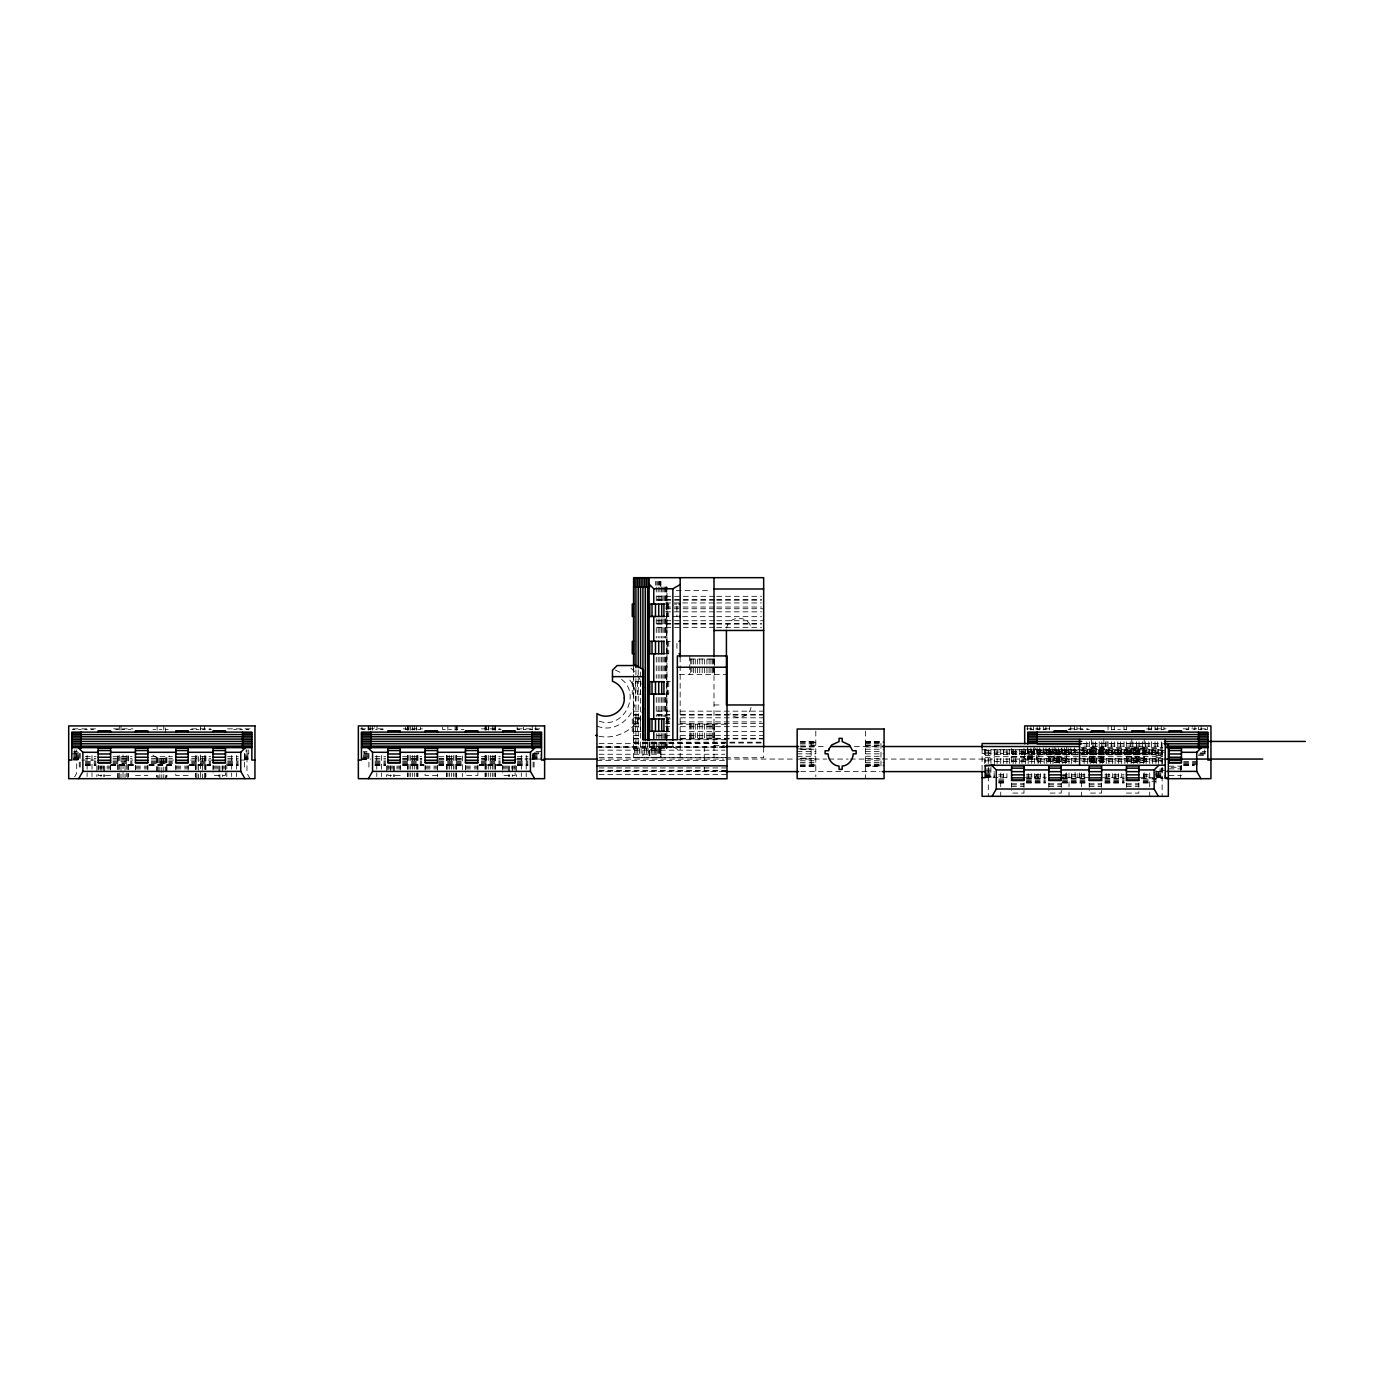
<?xml version="1.0" encoding="UTF-8"?>
<svg xmlns="http://www.w3.org/2000/svg" width="1374" height="1374" viewBox="0 0 1374 1374"><rect width="100%" height="100%" fill="white"/><g stroke="black" fill="none" stroke-linecap="round" stroke-linejoin="round"><path stroke-width="0.75" stroke-dasharray="5 3.75" d="M726.657 628.038C728.546 615.071 749.105 615.071 751.011 628.038M751.011 707.387C749.517 716.799 736.516 720.749 730.041 713.741M74.608 776.894L76.686 773.304L76.686 749.792M1034.656 778.68L1037.817 773.218M640.267 716.833C632.504 731.294 615.071 739.487 598.995 736.258M649.112 751.303L653.766 746.649L672.865 746.649L680.164 750.857M152.875 755.047C157.289 759.187 164.691 760.028 169.414 755.958M676.248 590.648L710.358 590.648M657.047 596.316L714.617 596.316M716.747 596.316L761.522 596.316M657.047 599.579L714.617 599.579M716.747 599.579L761.522 599.579M657.047 600.215L714.617 600.215M716.747 600.215L761.522 600.215M665.583 602.946L680.508 602.946M682.638 602.946L714.617 602.946M716.747 602.946L761.522 602.946M663.934 604.079L671.199 604.079M674.308 604.079L676.918 604.079M665.583 607.016L714.617 607.016M716.747 607.016L761.522 607.016M665.583 608.734L714.617 608.734M716.747 608.734L763.669 608.734M665.583 611.842L714.617 611.842M716.747 611.842L761.522 611.842M663.934 616.497L680.508 616.651M682.638 616.651L714.617 616.651M716.747 616.651L761.522 616.651M657.047 620.722L714.617 620.722M716.747 620.722L763.669 620.722M657.047 623.452L714.617 623.452M716.747 623.452L761.522 623.452M657.047 624.105L714.617 624.105M716.747 624.105L761.522 624.105M657.047 627.351L714.617 627.351M716.747 627.351L761.522 627.351M666.768 641.332L670.323 641.332M663.694 653.732L670.323 653.732M689.765 659.039L714.6 659.039L714.6 674.548M679.426 674.548L727.018 674.548M641.057 681.676L632.263 681.676L632.263 694.093L641.057 694.093M666.768 681.676L670.323 681.676M663.694 694.093L670.323 694.093M713.999 704.965L722.277 704.965M633.603 711.165L639.992 711.165M657.047 711.165L669.842 711.165M680.508 711.165L763.669 711.165M633.603 714.428L639.992 714.428M657.047 714.428L669.842 714.428M680.508 714.428L763.669 714.428M633.603 715.081L639.992 715.081M657.047 715.081L669.842 715.081M680.508 715.081L763.669 715.081M633.603 717.795L639.992 717.795M665.583 717.795L669.842 717.795M680.508 717.795L763.669 717.795M641.057 718.928L632.263 718.928L632.263 731.346L641.057 731.346M666.768 718.928L670.323 718.928M633.603 721.882L639.992 721.882M665.583 721.882L669.842 721.882M680.508 721.882L761.522 721.882M633.603 723.583L639.992 723.583M665.583 723.583L669.842 723.583M680.508 723.583L763.669 723.583M677.348 724.218L727.018 724.218M633.603 726.691L639.992 726.691M665.583 726.691L669.842 726.691M680.508 726.691L763.669 726.691M72.977 728.855L96.506 728.855M113.63 728.855L132.883 728.855M191.673 728.855L210.651 728.855M227.534 728.855L252.833 728.855M360.503 728.855L384.033 728.855M403.286 728.855L422.539 728.855M481.347 728.855L500.325 728.855M517.191 728.855L542.507 728.855M1026.79 728.855L1052.106 728.855M1068.972 728.855L1087.968 728.855M1146.758 728.855L1166.011 728.855M1183.117 728.855L1208.794 728.855M72.272 729.628L74.9 729.628M78.473 729.628L81.118 729.628M84.69 729.628L87.318 729.628M90.89 729.628L93.535 729.628M115.725 729.628L118.37 729.628M121.942 729.628L124.57 729.628M128.143 729.628L130.788 729.628M152.978 729.628L155.623 729.628M159.195 729.628L161.823 729.628M165.395 729.628L168.04 729.628M190.23 729.628L192.875 729.628M196.43 729.628L199.075 729.628M202.648 729.628L205.276 729.628M208.848 729.628L211.493 729.628M233.683 729.628L236.328 729.628M239.9 729.628L242.528 729.628M246.101 729.628L248.746 729.628M364.574 729.628L361.929 729.628L361.929 725.919M368.146 729.628L370.774 729.628M380.564 729.628L383.191 729.628M408.026 729.628L405.399 729.628L405.399 725.919M411.599 729.628L414.244 729.628M417.816 729.628L420.444 729.628L420.444 725.919M445.279 729.628L442.651 729.628L442.651 725.919M448.851 729.628L451.496 729.628M455.052 729.628L457.697 729.628M461.269 729.628L463.914 729.628M486.104 729.628L488.749 729.628M492.304 729.628L494.949 729.628M498.522 729.628L501.149 729.628M519.784 729.628L517.139 729.628L517.139 725.919M525.984 729.628L523.357 729.628L523.357 725.919M529.557 729.628L532.202 729.628M535.774 729.628L538.402 729.628M1030.895 729.628L1033.523 729.628M1037.095 729.628L1039.74 729.628M1043.313 729.628L1045.94 729.628M1068.148 729.628L1070.775 729.628M1074.348 729.628L1076.993 729.628L1076.993 725.919M1080.565 729.628L1083.193 729.628M1086.765 729.628L1089.41 729.628M1111.6 729.628L1114.245 729.628M1117.801 729.628L1120.445 729.628M1124.018 729.628L1126.663 729.628M1148.853 729.628L1151.481 729.628M1155.053 729.628L1157.698 729.628M1161.27 729.628L1163.898 729.628L1163.898 725.919M1186.106 729.628L1188.733 729.628L1188.733 725.919M1201.151 729.628L1198.523 729.628L1198.523 725.919M1204.723 729.628L1207.368 729.628L1207.368 725.919M663.934 731.346L670.323 731.346M633.603 731.5L639.992 731.5M665.583 731.5L669.842 731.5M680.508 731.5L763.669 731.5M633.603 735.571L639.992 735.571M657.047 735.571L669.842 735.571M680.508 735.571L763.669 735.571M633.603 738.302L639.992 738.302M680.508 738.302L763.669 738.302M633.603 738.954L639.992 738.954M680.508 738.954L763.669 738.954M677.348 739.744L727.018 739.744M800.269 741.428L815.795 741.428M865.465 741.428L880.974 741.428L880.974 766.263L865.465 766.263M800.269 741.668L815.795 741.737M865.465 741.737L884.083 741.737M633.603 742.218L763.669 742.218M800.269 742.372L815.795 742.372M865.465 742.372L880.974 742.372M811.141 742.664L815.795 742.664M865.465 742.664L884.083 742.664M633.603 743.008L761.522 743.008M1091.42 743.282L1103.837 743.282M1131.781 743.282L1144.199 743.282M599.081 743.54L724.888 743.54M800.269 743.523L815.795 743.523M865.465 743.523L880.974 743.523M1082.712 743.54L1161.923 743.54M1083.828 743.798L1162.404 743.798M800.269 745.069L815.795 745.069M865.465 745.069L880.974 745.069M811.141 745.292L815.795 745.292M865.465 745.292L884.083 745.292M713.999 745.498L724.338 745.498M1083.828 746.134L1162.404 746.134M596.951 746.494L725.712 746.529M800.767 746.529L826.513 746.529M854.388 746.529L880.116 746.529M599.081 747.113L727.018 747.113M800.269 746.958L815.795 746.958M865.465 746.958L880.974 746.958M1091.42 746.958L1103.837 746.958M1131.781 746.958L1144.199 746.958M596.951 747.439L727.018 747.439M1081.372 747.645L1162.816 747.645M1091.42 748.315L1103.837 748.315M1131.781 748.315L1144.199 748.315M633.603 748.418L666.974 748.418L666.974 587.007M1081.699 748.418L1162.404 748.418M797.16 748.882L811.141 748.882M1091.42 748.71L1103.837 748.71M1131.781 748.71L1144.199 748.71M800.269 749.105L815.795 749.208M865.465 749.208L884.083 749.208M801.162 749.551L811.141 749.551M982.084 749.757L1165.238 749.757M994.501 749.861L1155.929 749.861M599.081 750.17L724.888 750.17M985.192 750.582L994.501 750.582M1037.095 750.633L1165.238 750.582M73.664 751.441L77.391 751.441M363.337 751.441L367.064 751.441M535.929 751.441L541.511 751.441M797.16 751.372L815.795 751.423M865.465 751.423L880.974 751.423M1027.786 751.441L1037.095 751.441M1202.233 751.441L1205.96 751.441M1011.573 751.784L1023.991 751.784M1048.826 751.784L1061.243 751.784M1089.187 751.784L1101.604 751.784M1126.44 751.784L1138.857 751.784M994.501 752.076L1155.929 752.076M985.192 752.179L994.501 752.179M1034.21 747.645L1038.864 752.299L1054.167 752.299M1066.585 752.299L1091.42 752.299M1103.837 752.299L1131.781 752.299M1144.199 752.299L1165.238 752.179M73.664 752.849L81.118 752.849M363.337 752.849L367.064 752.849M534.057 752.849L541.511 752.849M1027.786 752.849L1162.404 752.78M1200.378 752.849L1205.96 752.849M982.084 753.467L984.729 753.467M988.301 753.467L990.929 753.467M994.501 753.467L997.146 753.467M1000.719 753.467L1003.346 753.467M1006.919 753.467L1009.564 753.467M1013.136 753.467L1015.764 753.467M1019.336 753.467L1021.981 753.467M1025.554 753.467L1028.181 753.467M1031.754 753.467L1034.399 753.467M1037.971 753.467L1040.599 753.467M1044.171 753.467L1046.816 753.467M1050.389 753.467L1053.016 753.467M1054.167 753.416L1066.585 753.416M1069.006 753.467L1071.651 753.467M1081.424 753.467L1084.069 753.467M1087.624 753.467L1090.269 753.467M1091.42 753.416L1103.837 753.416M1106.259 753.467L1108.904 753.467M1112.459 753.467L1115.104 753.467M1118.676 753.467L1121.304 753.467M1124.877 753.467L1127.522 753.467M1131.094 753.467L1146.139 753.467M1149.712 753.467L1152.357 753.467M1155.929 753.467L1158.557 753.467M1011.573 753.536L1023.991 753.536M1048.826 753.536L1061.243 753.536M1089.187 753.536L1101.604 753.536M1126.44 753.536L1138.857 753.536M72.272 753.845L79.4 753.845M368.146 753.845L364.574 753.845L364.574 749.809M534.074 753.845L538.402 753.845L538.402 749.809M797.16 753.845L815.795 753.845M865.465 753.845L884.083 753.845M985.192 753.828L994.501 753.828M1024.678 753.845L1165.238 753.828M1200.241 753.845L1207.368 753.845M73.664 754.154L81.118 754.154M244.4 754.154L248.127 754.154M363.337 754.154L368.919 754.154M532.202 754.154L541.511 754.154M599.081 754.257L724.888 754.257M994.501 754.36L1155.929 754.36M1198.523 754.154L1205.96 754.154M1037.095 754.79L1162.404 754.79M73.664 755.356L81.118 755.356M244.4 755.356L248.127 755.356M363.337 755.356L370.774 755.356M532.202 755.356L541.511 755.356M1027.786 755.356L1037.095 755.356M1198.523 755.356L1207.832 755.356M985.192 755.545L994.501 755.545M1155.929 755.545L1165.238 755.545M797.16 756.335L815.795 756.267M865.465 756.267L880.974 756.267M73.664 756.404L81.118 756.404M244.4 756.404L248.127 756.404M363.337 756.404L368.919 756.404M532.202 756.404L541.511 756.404M1011.573 756.627L1023.991 756.627M1027.786 756.404L1037.095 756.404M1048.826 756.627L1061.243 756.627M1089.187 756.627L1101.604 756.627M1126.44 756.627L1138.857 756.627M85.36 756.696L95.991 756.696M112.977 756.696L132.093 756.696M151.209 756.696L172.437 756.696M191.553 756.696L210.669 756.696M227.672 756.696L238.286 756.696M375.033 756.696L385.647 756.696M402.634 756.696L421.749 756.696M438.753 756.696L464.24 756.696M481.226 756.696L500.342 756.696M517.328 756.696L527.959 756.696M994.501 756.696L1162.404 756.696M1011.573 757.211L1023.991 757.211M1048.826 757.211L1066.585 757.229M1089.187 757.211L1103.837 757.229M1126.44 757.211L1144.199 757.229M73.664 757.314L81.118 757.314M244.4 757.314L248.127 757.314M363.337 757.314L368.919 757.314M532.202 757.314L541.511 757.314M599.081 757.503L727.018 757.503M985.192 757.297L994.501 757.297M1027.786 757.314L1037.095 757.314M1155.929 757.297L1165.238 757.297M73.664 758.07L81.118 758.07M244.4 758.07L248.127 758.07M361.465 758.07L368.919 758.07M532.202 758.07L541.511 758.07M1027.786 758.07L1037.095 758.07M1054.167 757.95L1066.585 757.95M1091.42 757.95L1103.837 757.95M1131.781 757.95L1144.199 757.95M801.162 758.156L811.141 758.156M73.664 758.654L81.118 758.654M85.36 758.448L95.991 758.448M112.977 758.448L132.093 758.448M151.209 758.448L172.437 758.448M191.553 758.448L210.669 758.448M227.672 758.448L238.286 758.448M244.4 758.654L248.127 758.654M363.337 758.654L368.919 758.654M375.033 758.448L385.647 758.448M402.634 758.448L421.749 758.448M438.753 758.448L464.24 758.448M481.226 758.448L500.342 758.448M517.328 758.448L527.959 758.448M532.202 758.654L541.511 758.654M800.269 758.603L815.795 758.482M865.465 758.482L884.083 758.482M1027.786 758.654L1162.404 758.448M801.162 758.809L811.141 758.809M73.664 759.083L81.118 759.083M244.4 759.083L248.127 759.083M361.465 759.083L370.774 759.083M402.565 759.066L421.852 759.066M438.993 759.066L464.704 759.066M481.827 759.066L498.968 759.066M516.109 759.066L526.826 759.066M528.973 759.066L541.511 759.083M599.665 759.066L723.909 759.066M726.056 759.066L794.619 759.066M796.748 759.066L826.753 759.066M828.9 759.066L848.17 759.066M850.317 759.066L880.305 759.066M882.451 759.066L1165.238 759.066M73.664 759.341L81.118 759.341M244.4 759.341L248.127 759.341M361.465 759.444L368.919 759.341M532.202 759.341L541.511 759.341M1027.786 759.444L1037.095 759.341M72.977 760.062L96.524 760.062M112.977 760.028L132.917 760.062M151.209 760.028L173.605 760.062M190.728 760.062L212.128 760.062M227.672 760.028L238.286 760.028M239.969 760.062L248.522 760.062M375.033 760.028L385.647 760.028M402.634 760.028L421.749 760.028M438.753 760.028L464.24 760.028M481.226 760.028L500.342 760.028M517.328 760.028L527.959 760.028M1037.095 760.028L1162.404 760.028M1054.167 760.234L1066.585 760.234M1091.42 760.234L1103.837 760.234M1131.781 760.234L1144.199 760.234M596.951 760.612L727.018 760.612M800.269 760.749L815.795 760.749M865.465 760.749L880.974 760.749M985.192 760.818L994.501 760.818M1011.573 760.921L1023.991 760.921M1048.826 760.921L1061.243 760.921M1089.187 760.921L1101.604 760.921M1126.44 760.921L1138.857 760.921M1155.929 760.818L1165.238 760.818M85.36 761.436L95.991 761.436M112.977 761.436L132.093 761.436M151.209 761.436L172.437 761.436M191.553 761.436L210.669 761.436M227.672 761.436L238.286 761.436M375.033 761.436L385.647 761.436M402.634 761.436L421.749 761.436M438.753 761.436L464.24 761.436M481.226 761.436L500.342 761.436M517.328 761.436L527.959 761.436M994.501 761.419L1162.404 761.436M1183.649 761.436L1198.523 761.436M1054.167 762.226L1066.585 762.226M1091.42 762.226L1103.837 762.226M1131.781 762.226L1144.199 762.226M85.36 762.656L95.991 762.656M112.977 762.656L132.093 762.656M151.209 762.656L172.437 762.656M191.553 762.656L210.669 762.656M227.672 762.656L238.286 762.656M375.033 762.656L385.647 762.656M402.634 762.656L421.749 762.656M438.753 762.656L464.24 762.656M481.226 762.656L500.342 762.656M517.328 762.656L527.959 762.656M800.269 762.622L815.795 762.415M865.465 762.622L884.083 762.415M1054.167 762.45L1066.585 762.45M1091.42 762.45L1103.837 762.45M1131.781 762.45L1144.199 762.45M1183.649 762.656L1198.523 762.656M85.36 763.652L95.991 763.652M112.977 763.652L132.093 763.652M151.209 763.652L172.437 763.652M191.553 763.652L210.669 763.652M227.672 763.652L238.286 763.652M375.033 763.652L385.647 763.652M402.634 763.652L421.749 763.652M438.753 763.652L464.24 763.652M481.226 763.652L500.342 763.652M517.328 763.652L527.959 763.652M1183.649 763.652L1198.523 763.652M800.269 764.167L815.795 764.167M865.465 764.167L880.974 764.167M85.36 764.459L95.991 764.459M110.847 764.459L134.223 764.459M149.079 764.459L172.437 764.459M189.44 764.459L210.669 764.459M227.672 764.459L238.286 764.459M375.033 764.459L385.647 764.459M402.634 764.459L423.879 764.459M438.753 764.459L464.24 764.459M479.097 764.459L502.472 764.459M517.328 764.459L527.959 764.459M1183.649 764.459L1198.523 764.459M85.36 765.026L95.991 765.026M110.847 765.026L134.223 765.026M149.079 765.026L172.437 765.026M189.44 765.026L210.669 765.026M227.672 765.026L238.286 765.026M375.033 765.026L385.647 765.026M402.634 765.026L423.879 765.026M438.753 765.026L464.24 765.026M479.097 765.026L502.472 765.026M517.328 765.026L527.959 765.026M811.141 765.026L815.795 765.026M865.465 765.026L884.083 765.026M1183.649 765.026L1194.264 765.026M85.36 765.37L95.991 765.37M110.847 765.37L134.223 765.37M149.079 765.37L172.437 765.49M189.44 765.49L210.669 765.37M227.672 765.49L238.286 765.37M375.033 765.37L385.647 765.37M402.634 765.37L423.879 765.37M438.753 765.37L464.24 765.49M479.097 765.37L502.472 765.37M517.328 765.37L527.959 765.49M800.269 765.318L815.795 765.318M865.465 765.318L880.974 765.318M1183.649 765.37L1194.264 765.37M800.269 766.022L815.795 765.953M865.465 766.022L884.083 765.953M98.189 766.16L110.607 766.16M135.442 766.16L147.86 766.16M175.786 766.16L188.204 766.16M213.039 766.16L225.456 766.16M387.863 766.16L400.263 766.16M425.098 766.16L437.516 766.16M465.46 766.16L477.877 766.16M502.712 766.16L515.13 766.16M800.269 766.263L815.795 766.263M1169.034 766.16L1181.451 766.16M98.189 767.276L110.607 767.276M135.442 767.276L147.86 767.276M175.786 767.276L188.204 767.276M213.039 767.276L225.456 767.276M387.863 767.276L400.263 767.276M425.098 767.276L437.516 767.276M465.46 767.276L477.877 767.276M502.712 767.276L515.13 767.276M1171.095 767.276L1181.451 767.276M599.081 767.946L727.018 767.946M98.189 768.856L110.607 768.856M135.442 768.856L147.86 768.856M175.786 768.856L188.204 768.856M213.039 768.856L225.456 768.856M387.863 768.856L400.263 768.856M425.098 768.856L437.516 768.856M465.46 768.856L477.877 768.856M502.712 768.856L515.13 768.856M1169.034 768.856L1181.451 768.856M985.192 769.062L990.774 769.062M1159.656 769.062L1163.366 769.062M599.081 770.677L727.018 770.677M985.192 770.488L992.646 770.488M1159.656 770.488L1165.238 770.488M599.081 771.02L727.018 771.02M1156.204 771.381L1162.61 771.381M596.951 771.638L725.712 771.604M800.767 771.604L880.116 771.604M985.192 771.793L994.501 771.793M1155.929 771.793L1163.366 771.793M985.192 772.978L994.501 772.978M1155.929 772.978L1165.238 772.978M985.192 774.026L994.501 774.026M1155.929 774.026L1163.366 774.026M998.761 774.318L1007.245 774.318M1026.361 774.318L1045.477 774.318M1062.48 774.318L1087.95 774.318M1104.954 774.318L1124.069 774.318M1143.185 774.318L1151.67 774.318M599.081 774.575L727.018 774.575M985.192 774.936L994.501 774.936M1155.929 774.936L1165.238 774.936M110.607 775.434L98.189 775.434L98.189 772.823M135.442 775.434L147.86 775.434M188.204 775.434L175.786 775.434L175.786 772.823M400.263 775.434L387.863 775.434L387.863 772.823M437.516 775.434L425.098 775.434L425.098 772.823M1062.446 775.434L1066.585 775.434M1169.034 775.434L1181.451 775.434M985.192 775.692L994.501 775.692M1155.929 775.692L1165.238 775.692M998.761 776.07L1007.245 776.07M1026.361 776.07L1045.477 776.07M1062.48 776.07L1087.95 776.07M1104.954 776.07L1124.069 776.07M1143.185 776.07L1151.67 776.07M985.192 776.293L994.501 776.293M1155.929 776.293L1163.366 776.293M985.192 776.722L994.501 776.722M1155.929 776.98L1165.238 776.722M985.192 777.066L994.501 777.066M1155.929 777.066L1165.238 777.066M1066.585 777.512L1062.446 777.512L1087.95 777.667M984.231 777.684L1009.564 777.684M1025.554 777.684L1046.318 777.684M1102.687 777.684L1124.069 777.667M1139.939 777.684L1162.129 777.684M1026.67 778.68L1045.322 778.68M1062.377 778.68L1088.122 778.611M1105.022 778.68L1124.207 778.68M1141.262 778.68L1150.244 778.611M1151.927 778.68L1163.091 778.611M998.761 779.058L1007.245 779.058M1026.361 779.058L1045.477 779.058M1062.48 779.058L1087.95 779.058M1104.954 779.058L1124.069 779.058M1143.185 779.058L1155.929 779.058M998.761 780.277L1007.245 780.277M1026.361 780.277L1045.477 780.277M1062.48 780.277L1087.95 780.277M1104.954 780.277L1124.069 780.277M1143.185 780.277L1151.67 780.277M998.761 781.291L1007.245 781.291M1026.361 781.291L1045.477 781.291M1062.48 781.291L1087.95 781.291M1104.954 781.291L1124.069 781.291M1143.185 781.291L1155.929 781.291M998.761 782.081L1007.245 782.081M1026.361 782.081L1045.477 782.081M1062.48 782.081L1087.95 782.081M1104.954 782.081L1124.069 782.081M1143.185 782.081L1151.67 782.081M998.761 782.665L1007.245 782.665M1026.361 782.665L1045.477 782.665M1062.48 782.665L1087.95 782.665M1104.954 782.665L1124.069 782.665M1143.185 782.665L1151.67 782.665M998.761 783.008L1007.245 783.008M1026.361 783.008L1045.477 783.008M1062.48 783.008L1087.95 783.111M1104.954 783.111L1124.069 783.008M1143.185 783.008L1151.67 783.008M1011.573 783.798L1023.991 783.798M1048.826 783.798L1061.243 783.798M1089.187 783.798L1101.604 783.798M1126.44 783.798L1138.857 783.798M1011.573 784.898L1023.991 784.898M1048.826 784.898L1061.243 784.898M1089.187 784.898L1101.604 784.898M1126.44 784.898L1138.857 784.898M1011.573 786.478L1023.991 786.478M1048.826 786.478L1061.243 786.478M1089.187 786.478L1101.604 786.478M1126.44 786.478L1138.857 786.478M1126.44 793.073L1138.857 793.073L1138.857 790.445M599.287 721.161C624.414 730.333 642.654 691.757 619.622 678.138M597.158 726.193C624.586 736.808 649.043 698.25 627.763 677.966M615.38 670.1L622.061 673.243M156.98 757.795L156.705 776.568M630.992 668.245L634.548 671.577M637.656 675.338L642.345 683.857M250.068 778.68L246.977 773.304L246.977 749.792M1204.723 749.809L1204.723 753.845M1201.151 725.919L1201.151 729.903M1194.951 725.919L1194.951 729.628L1192.306 729.628L1192.306 725.919M1181.451 765.284L1181.451 769.99M1180.661 766.022L1180.661 778.68M1162.129 749.757L1162.129 796.319M1162.043 742.802L1162.043 766.022M1162.043 768.135L1162.043 778.68M1161.27 725.919L1161.27 729.903M1161.27 741.737L1161.27 753.845M1158.557 749.757L1158.557 763.566M1158.557 771.638L1158.557 777.684M1157.698 725.919L1157.698 729.903M1157.698 741.737L1157.698 753.845M1155.929 749.757L1155.929 764.116M1155.929 770.402L1155.929 783.111M1155.053 725.919L1155.053 729.903M1155.053 741.737L1155.053 753.845M1152.357 749.757L1152.357 763.566M1151.481 725.919L1151.481 729.903M1151.481 741.737L1151.481 753.845M1149.712 749.757L1149.712 763.566M1149.712 773.03L1149.712 789.964M1149.712 792.077L1149.712 796.319M1148.853 725.919L1148.853 729.903M1148.853 741.737L1148.853 753.845M1146.139 749.757L1146.139 763.566M1146.139 773.648L1146.139 777.684M1145.281 741.737L1145.281 753.845M1144.199 738.989L1144.199 762.931M1144.199 772.823L1144.199 778.68M1143.511 749.757L1143.511 763.566M1143.511 773.648L1143.511 777.684M1142.636 741.737L1142.636 753.845M1139.939 749.757L1139.939 763.566M1139.063 741.737L1139.063 753.845M1138.857 748.418L1138.857 766.331M1138.857 782.922L1138.857 787.354M1137.294 749.757L1137.294 763.566M1136.435 741.737L1136.435 753.845M1133.722 749.757L1133.722 763.566M1132.863 741.737L1132.863 753.845M1131.781 738.989L1131.781 762.931M1131.094 749.757L1131.094 763.566M1130.218 741.737L1130.218 753.845M1127.522 749.757L1127.522 763.566M1126.663 725.919L1126.663 729.903M1126.663 741.737L1126.663 753.845M1126.44 748.418L1126.44 766.331M1126.44 782.922L1126.44 787.354M1124.877 749.757L1124.877 763.566M1124.018 725.919L1124.018 729.903M1124.018 741.737L1124.018 753.845M1121.304 749.757L1121.304 763.566M1121.304 773.648L1121.304 777.684M1120.445 741.737L1120.445 753.845M1118.676 749.757L1118.676 763.566M1118.676 773.648L1118.676 777.684M1117.801 741.737L1117.801 753.845M1115.104 749.757L1115.104 763.566M1115.104 773.648L1115.104 777.684M1114.245 725.919L1114.245 729.903M1114.245 741.737L1114.245 753.845M1112.459 749.757L1112.459 763.566M1112.459 773.648L1112.459 777.684M1111.6 725.919L1111.6 729.903M1111.6 741.737L1111.6 753.845M1108.904 749.757L1108.904 763.566M1108.904 773.648L1108.904 777.684M1108.028 725.919L1108.028 729.903M1108.028 741.737L1108.028 753.845M1106.946 741.359L1106.946 753.845M1106.259 749.757L1106.259 763.566M1106.259 773.648L1106.259 777.684M1105.383 741.737L1105.383 753.845M1103.837 738.989L1103.837 762.931M1102.687 749.757L1102.687 763.566M1101.828 741.737L1101.828 753.845M1101.604 748.418L1101.604 766.331M1101.604 782.922L1101.604 787.354M1101.604 790.445L1101.604 793.073L1089.187 793.073L1089.187 790.445M1100.042 749.757L1100.042 763.566M1099.183 741.737L1099.183 753.845M1096.486 749.757L1096.486 763.566M1095.61 741.737L1095.61 753.845M1093.841 749.757L1093.841 763.566M1092.965 741.737L1092.965 753.845M1091.42 739.573L1091.42 762.931M1090.269 749.757L1090.269 763.566M1089.41 741.737L1089.41 753.845M1089.187 748.418L1089.187 766.331M1089.187 782.922L1089.187 787.354M1087.624 749.757L1087.624 763.566M1086.765 741.737L1086.765 753.845M1084.069 749.757L1084.069 763.566M1084.069 773.648L1084.069 777.684M1083.193 747.799L1083.193 753.845M1081.424 773.03L1081.424 789.964M1081.424 792.077L1081.424 796.319M1080.565 725.919L1080.565 729.903M1079.569 772.892L1079.569 778.611M1077.851 773.648L1077.851 777.684M1075.121 749.122L1075.207 763.566M1075.121 772.343L1075.121 778.68M1074.348 725.919L1074.348 729.903M1074.348 747.868L1074.348 753.845M1071.651 749.757L1071.651 763.566M1071.651 773.648L1071.651 777.684M1070.775 725.919L1070.775 729.903M1070.775 747.868L1070.775 753.845M1069.006 749.757L1069.006 763.566M1069.006 773.03L1069.006 789.964M1069.006 792.077L1069.006 796.319M1068.148 747.868L1068.148 753.845M1066.585 746.958L1066.585 762.931M1066.585 772.823L1066.585 778.68M1065.434 749.757L1065.434 763.566M1065.434 773.648L1065.434 777.684M1064.575 747.868L1064.575 753.845M1062.806 749.757L1062.806 763.566M1061.93 747.868L1061.93 753.845M1061.243 748.418L1061.243 764.579M1061.243 782.922L1061.243 787.354M1061.243 790.445L1061.243 793.073L1048.826 793.073L1048.826 790.445M1059.234 749.757L1059.234 763.566M1058.358 747.868L1058.358 753.845M1056.503 749.122L1056.589 763.566M1055.73 747.868L1055.73 753.845M1054.167 746.958L1054.167 762.931M1053.016 749.757L1053.016 763.566M1052.158 747.868L1052.158 753.845M1050.389 749.757L1050.389 763.566M1049.513 725.919L1049.513 729.903M1049.513 747.868L1049.513 753.845M1048.826 748.418L1048.826 766.331M1048.826 782.922L1048.826 787.354M1046.816 749.757L1046.816 763.566M1045.94 725.919L1045.94 729.903M1045.94 747.868L1045.94 753.845M1044.171 749.757L1044.171 763.566M1044.171 773.648L1044.171 777.684M1043.313 725.919L1043.313 729.903M1043.313 747.868L1043.313 753.845M1040.599 749.757L1040.599 763.566M1040.599 773.648L1040.599 777.684M1039.74 725.919L1039.74 729.903M1039.74 747.868L1039.74 753.845M1038.864 752.299L1038.864 762.896M1037.971 749.757L1037.971 763.566M1037.971 773.648L1037.971 777.684M1037.095 725.919L1037.095 729.903M1037.095 747.868L1037.095 762.656M1034.399 749.757L1034.399 763.566M1034.399 773.648L1034.399 777.684M1033.523 725.919L1033.523 729.903M1033.523 747.868L1033.523 753.845M1031.754 749.757L1031.754 763.566M1031.754 773.648L1031.754 777.684M1030.895 725.919L1030.895 729.903M1030.895 747.868L1030.895 753.845M1028.181 749.757L1028.181 763.566M1028.181 773.648L1028.181 777.684M1027.786 747.645L1027.786 760.062L1024.678 760.062L1024.678 749.38M1027.323 725.919L1027.323 729.903M1027.323 747.868L1027.323 753.845M1025.554 749.757L1025.554 763.566M1023.991 748.418L1023.991 766.331M1023.991 782.922L1023.991 787.354M1023.991 790.445L1023.991 793.073L1011.573 793.073L1011.573 790.445M1021.981 749.757L1021.981 763.566M1019.336 749.757L1019.336 763.566M1015.764 749.757L1015.764 763.566M1013.136 749.757L1013.136 763.566M1011.573 748.418L1011.573 766.331M1011.573 782.922L1011.573 787.354M1009.564 749.757L1009.564 763.566M1006.919 749.757L1006.919 763.566M1006.919 773.648L1006.919 777.684M1003.346 749.757L1003.346 763.566M1003.346 773.648L1003.346 777.684M1000.719 749.757L1000.719 763.566M1000.719 773.03L1000.719 789.964M1000.719 792.077L1000.719 796.319M997.146 749.757L997.146 763.566M994.501 749.757L994.501 764.116M990.929 749.757L990.929 777.684M988.301 749.757L988.301 796.319M985.192 749.757L985.192 762.57M984.729 749.757L984.729 763.566M982.084 747.817L982.084 769.612M865.465 731.088L865.465 778.68M815.795 731.088L815.795 776.619M811.141 741.737L811.141 765.953M763.669 747.216L763.669 757.727L633.603 757.727L633.603 667.712M714.6 724.218L714.6 739.744M714.36 659.039L714.36 674.548M714.36 724.218L714.36 739.744M713.999 657.991L713.999 757.727M713.656 659.039L713.656 674.548M713.656 724.218L713.656 739.744M712.505 659.039L712.505 674.548M712.505 724.218L712.505 739.744M710.959 659.039L710.959 674.548M710.959 724.218L710.959 739.744M709.087 659.039L709.087 674.548M709.087 724.218L709.087 739.744M706.94 659.039L706.94 674.548M706.94 724.218L706.94 739.744M704.604 659.039L704.604 674.548M704.604 724.218L704.604 739.744M704.261 746.529L704.261 763.24M704.261 767.242L704.261 771.604M702.183 659.039L702.183 674.548M702.183 724.218L702.183 739.744M699.761 659.039L699.761 674.548M699.761 724.218L699.761 739.744M697.425 659.039L697.425 674.548M697.425 724.218L697.425 739.744M695.278 659.039L695.278 674.548M695.278 724.218L695.278 739.744M693.406 659.039L693.406 674.548M693.406 724.218L693.406 739.744M691.861 659.039L691.861 664.844M691.861 666.785L691.861 674.548M691.861 724.218L691.861 739.744M690.71 659.039L690.71 674.548M690.71 724.218L690.71 739.744M689.765 655.93L689.765 674.548M689.765 724.218L689.765 739.744M680.164 656.995L680.164 757.727M676.918 606.14L676.918 616.497M676.918 643.393L676.918 651.671M672.865 742.372L672.865 746.649M668.743 604.079L668.743 616.497M668.743 641.332L668.743 653.732M668.743 681.676L668.743 694.093M668.743 718.928L668.743 731.346M667.644 604.079L667.644 616.497M667.644 641.332L667.644 653.732M667.644 681.676L667.644 694.093M667.644 718.928L667.644 731.346M666.854 587.007L666.854 748.418M666.51 587.007L666.51 748.418M665.926 587.007L665.926 601.864M665.926 618.867L665.926 637.983M665.926 657.098L665.926 678.327M665.926 697.442L665.926 716.558M665.926 733.544L665.926 748.418M665.136 587.007L665.136 601.864M665.136 618.867L665.136 637.983M665.136 657.098L665.136 678.327M665.136 697.442L665.136 716.558M665.136 733.544L665.136 748.418M664.123 587.007L664.123 601.864M664.123 618.867L664.123 637.983M664.123 657.098L664.123 678.327M664.123 697.442L664.123 716.558M664.123 733.544L664.123 748.418M662.903 587.007L662.903 601.864M662.903 618.867L662.903 637.983M662.903 657.098L662.903 678.327M662.903 697.442L662.903 716.558M662.903 733.544L662.903 748.418M661.512 587.007L661.512 601.864M661.512 618.867L661.512 637.983M661.512 657.098L661.512 678.327M661.512 697.442L661.512 716.558M661.512 733.544L661.512 748.418M660.911 581.408L660.911 585.135M660.568 581.408L660.825 587.007M660.138 581.408L660.138 585.135M660.138 748.418L660.138 757.727M659.915 587.007L659.915 601.864M659.915 618.867L659.915 637.983M659.915 657.098L659.915 678.327M659.915 697.442L659.915 716.558M659.915 733.544L659.915 748.418M659.537 581.408L659.537 585.135M659.537 748.418L659.537 757.727M658.781 581.408L658.781 585.135M658.781 748.418L658.781 757.727M658.163 587.007L658.163 601.864M658.163 618.867L658.163 637.983M658.163 657.098L658.163 678.327M658.163 697.442L658.163 716.558M658.163 733.544L658.163 748.418M657.871 581.408L657.871 585.135M657.871 748.418L657.871 757.727M656.824 581.408L656.824 585.135M656.824 748.418L656.824 757.727M656.274 587.007L656.274 601.864M656.274 618.867L656.274 637.983M656.274 657.098L656.274 678.327M656.274 697.442L656.274 716.558M656.274 733.544L656.274 748.418M655.638 581.408L655.638 585.135M655.638 748.418L655.638 757.727M654.333 748.418L654.333 757.727M654.247 742.046L654.247 748.418M653.766 742.819L653.766 746.649M652.908 748.418L652.908 757.727M652.118 742.046L652.118 748.418M651.396 748.418L651.396 757.727M649.885 742.046L649.799 757.727M649.112 742.046L649.112 757.727M648.133 748.418L648.133 757.727M647.601 742.046L647.601 748.418M646.415 748.418L646.415 757.727M645.265 742.046L645.265 748.418M644.681 748.418L644.681 757.727M642.912 742.046L642.912 757.727M641.143 748.418L641.143 757.727M640.559 671.955L640.559 748.418M640.473 681.676L640.473 694.093M640.473 718.928L640.473 731.346M639.391 748.418L639.391 757.727M638.223 669.825L638.223 748.418M637.691 748.418L637.691 757.727M637.381 681.676L637.381 694.093M637.381 718.928L637.381 731.346M636.025 748.418L636.025 757.727M635.922 669.825L635.922 748.418M635.63 681.676L635.63 694.093M635.63 718.928L635.63 731.346M634.427 748.418L634.427 757.727M633.706 667.712L633.706 748.418M535.774 725.919L535.774 729.903M534.057 753.347L534.057 770.23M533.095 753.347L533.095 770.23M532.202 725.919L532.202 729.903M526.208 755.46L526.208 776.568M521.33 755.46L521.33 776.568M516.469 766.022L516.469 776.568M515.13 765.284L515.13 769.99M515.13 772.823L515.13 775.434L502.712 775.434L502.712 772.823M512.33 766.022L512.33 776.568M509.582 766.022L509.582 776.568M508.603 766.022L508.603 776.568M502.712 765.284L502.712 769.99M495.567 725.919L495.567 730.126M495.567 755.46L495.567 776.568M495.172 725.919L495.172 730.126M495.172 755.46L495.172 776.568M494.022 725.919L494.022 730.126M494.022 755.46L494.022 776.568M492.304 725.919L492.304 730.126M492.304 755.46L492.304 776.568M490.295 755.46L490.295 776.568M488.749 725.919L488.749 729.903M488.268 725.919L488.268 730.126M488.268 755.46L488.268 776.568M486.568 725.919L486.568 730.126M486.568 755.46L486.568 776.568M485.417 725.919L485.417 730.126M485.417 755.46L485.417 776.568M485.022 725.919L485.022 730.126M485.022 755.46L485.022 776.568M477.877 765.284L477.877 769.99M477.877 772.823L477.877 775.434L465.46 775.434L465.46 772.823M465.46 765.284L465.46 769.99M462.351 755.923L462.351 776.619M457.697 725.919L457.697 729.903M456.615 725.919L456.615 730.126M456.615 755.46L456.615 776.568M456.22 725.919L456.22 730.126M456.22 755.46L456.22 778.68M455.12 725.919L455.12 730.126M455.12 755.46L455.12 776.568M453.454 755.46L453.454 776.568M451.496 755.46L451.496 776.568M449.538 755.46L449.538 776.568M447.872 725.919L447.872 730.126M447.872 755.46L447.872 776.568M446.756 755.46L446.756 776.568M446.361 755.46L446.361 776.568M437.516 765.284L437.516 776.619M425.098 765.284L425.098 769.99M417.971 755.46L417.971 776.568M417.559 755.46L417.559 776.568M416.425 725.919L416.425 730.126M416.425 755.46L416.425 776.568M414.708 725.919L414.708 730.126M414.708 755.46L414.708 776.568M412.681 725.919L412.681 730.126M412.681 755.46L412.681 776.568M410.671 725.919L410.671 730.126M410.671 755.46L410.671 776.568M408.954 725.919L408.954 730.126M408.954 755.46L408.954 776.568M408.026 725.919L407.82 730.126M407.82 755.46L407.82 776.568M407.408 725.919L407.408 730.126M407.408 755.46L407.408 776.568M400.263 765.284L400.263 769.99M394.372 766.022L394.372 776.568M393.411 766.022L393.411 776.568M390.645 766.022L390.645 776.568M387.863 765.284L387.863 769.99M386.523 766.022L386.523 776.568M381.646 755.46L381.646 776.568M376.991 725.919L376.991 729.628L374.346 729.628L374.346 725.919M376.768 755.46L376.768 776.568M372.646 725.919L372.646 730.126M370.774 725.919L370.774 729.903M368.919 725.919L368.919 730.126M368.919 753.347L368.919 770.23M368.146 725.919L368.146 729.903M248.746 749.809L248.746 753.845L246.101 753.845L246.101 749.809M244.4 753.347L244.4 770.23M236.534 755.46L236.534 776.568M231.674 755.46L231.674 776.568M226.796 763.91L226.796 776.568M225.456 765.284L225.456 769.99M225.456 772.823L225.456 775.434L213.039 775.434L213.039 772.823M222.674 766.022L222.674 776.568M219.909 766.022L219.909 778.68M218.947 766.022L218.947 776.568M213.039 765.284L213.039 769.99M205.911 755.923L205.911 776.619M205.499 755.872L205.499 778.68M204.365 725.919L204.365 729.903M204.365 755.58L204.365 778.68M202.648 756.542L202.648 778.68M200.621 725.919L200.621 730.023M200.621 754.893L200.621 778.68M198.612 756.542L198.612 778.68M196.894 755.58L196.894 778.68M195.761 755.872L195.761 778.68M195.348 755.923L195.348 776.619M188.204 765.284L188.204 769.99M175.786 765.284L175.786 769.99M166.941 757.606L166.941 776.568M166.563 757.813L166.563 778.68M165.447 727.962L165.447 734.145M165.447 758.036L165.447 778.68M163.781 725.919L163.781 729.869M163.781 758.362L163.781 772.583M163.781 774.61L163.781 778.68M161.823 758.757L161.823 772.703M161.823 774.696L161.823 778.68M159.865 758.362L159.865 772.583M159.865 774.61L159.865 778.68M158.199 758.036L158.199 778.68M157.1 725.919L157.1 730.144M157.1 757.813L157.1 778.68M147.86 765.284L147.86 769.99M135.442 765.284L135.442 769.99M128.297 755.923L128.297 776.619M127.902 755.872L127.902 778.68M126.751 755.58L126.751 776.619M125.051 756.542L125.051 778.68M123.025 754.893L123.025 778.68M120.998 725.919L120.998 730.126M120.998 756.542L120.998 778.68M119.298 725.919L119.298 729.903M119.298 755.58L119.298 778.68M118.147 755.872L118.147 778.68M117.752 755.923L117.752 778.68M110.607 765.284L110.607 769.99M104.716 766.022L104.716 776.568M103.737 766.022L103.737 776.568M100.989 766.022L100.989 776.568M98.189 765.284L98.189 769.99M96.85 766.022L96.85 776.568M91.989 755.46L91.989 776.568M87.112 755.46L87.112 776.568M80.224 753.347L80.224 770.23M79.263 753.347L79.263 770.23M74.9 749.809L74.9 753.845M660.911 757.727L660.911 748.418L660.825 757.727"/><path stroke-width="1.5" d="M642.345 712.436L643.513 708.812M78.679 778.68L82.887 771.381L82.887 752.299L78.232 747.645M368.352 778.68L372.56 771.381L372.56 752.299L367.906 747.645M992.062 796.319L996.287 789.019L996.287 769.921L991.616 765.266M244.967 778.68L240.759 771.381L240.759 752.299L245.414 747.645M534.641 778.68L530.433 771.381L530.433 752.299L535.087 747.645M1158.368 796.319L1154.143 789.019L1154.143 769.921L1158.814 765.266M1200.962 778.68L1196.737 771.381L1196.737 752.299L1201.391 747.645M649.112 584.122L653.766 588.776L672.865 588.776L680.164 584.568M633.603 587.007L649.799 587.007M713.999 588.999L763.669 588.999M633.792 604.079L632.263 604.079L632.263 616.497L633.792 616.497M664.398 604.079L649.799 604.079L649.799 616.497L664.398 616.497M678.979 604.079L680.164 604.079M678.979 616.497L680.164 616.497M713.999 630.46L763.669 630.46M633.792 641.332L632.263 641.332L632.263 653.732L633.792 653.732M664.398 641.332L649.799 641.332L649.799 653.732L664.398 653.732M678.979 641.332L680.164 641.332M678.979 653.732L680.164 653.732M677.348 667.232L727.018 667.232M612.478 676.643L643.513 676.643M664.398 681.676L649.799 681.676L649.799 694.093L664.398 694.093M763.669 704.965L726.417 704.965L726.417 630.46M664.398 718.928L649.799 718.928L649.799 731.346L664.398 731.346M71.809 732.943L81.118 732.943M242.528 732.943L251.854 732.943M361.465 732.943L370.774 732.943M532.202 732.943L541.511 732.943M1027.786 732.943L1037.095 732.943M1198.523 732.943L1207.832 732.943M71.809 734.54L251.854 734.54M361.465 734.54L541.511 734.54M1027.786 734.54L1207.832 734.54M595.629 735.399L596.951 735.399M71.809 736.206L81.118 736.206M242.528 736.206L251.854 736.206M361.465 736.206L370.774 736.206M532.202 736.206L541.511 736.206M1027.786 736.206L1037.095 736.206M1198.523 736.206L1207.832 736.206M81.118 736.739L242.528 736.739M370.774 736.739L532.202 736.739M1037.095 736.739L1198.523 736.739M71.809 737.924L81.118 737.924M242.528 737.924L251.854 737.924M361.465 737.924L370.774 737.924M532.202 737.924L541.511 737.924M1027.786 737.924L1037.095 737.924M1198.523 737.924L1207.832 737.924M81.118 739.075L242.528 739.075M370.774 739.075L532.202 739.075M1037.095 739.075L1198.523 739.075M71.809 739.659L81.118 739.659M242.528 739.659L251.854 739.659M361.465 739.659L370.774 739.659M532.202 739.659L541.511 739.659M1027.786 739.659L1037.095 739.659M1198.523 739.659L1207.832 739.659M71.809 741.428L251.854 741.428M361.465 741.428L541.511 741.428M1027.786 741.428L1081.699 741.428M1164.534 741.428L1305.3 741.428M71.809 743.197L81.118 743.197M242.528 743.197L251.854 743.197M361.465 743.197L370.774 743.197M532.202 743.197L541.511 743.197M1027.786 743.197L1037.095 743.197M1198.523 743.197L1207.832 743.197M1080.565 743.54L982.084 743.54L982.084 747.817M1164.053 743.54L1168.347 743.54L1168.347 796.319L982.084 796.319L982.084 771.278M81.118 743.798L242.528 743.798M370.774 743.798L532.202 743.798M1081.699 743.798L1037.095 743.798L1037.095 732.119M1164.534 743.798L1198.523 743.798M71.809 744.948L81.118 744.948M242.528 744.948L251.854 744.948M361.465 744.948L370.774 744.948M532.202 744.948L541.511 744.948M1198.523 744.948L1207.832 744.948M81.118 746.134L242.528 746.134M370.774 746.134L532.202 746.134M1166.663 746.134L1198.523 746.134M725.712 746.529L798.62 746.529M830.789 746.529L850.094 746.529M882.263 746.529L1079.569 746.529M71.809 746.666L81.118 746.666M242.528 746.666L251.854 746.666M361.465 746.666L370.774 746.666M532.202 746.666L541.511 746.666M1198.523 746.666L1207.832 746.666M71.809 747.645L251.854 747.645M361.465 747.645L541.511 747.645M1166.663 747.645L1207.832 747.645M98.189 750.548L110.607 750.548M135.442 750.548L147.86 750.548M175.786 750.548L188.204 750.548M213.039 750.548L225.456 750.548M387.863 750.548L400.263 750.548M425.098 750.548L437.516 750.548M465.46 750.548L477.877 750.548M502.712 750.548L515.13 750.548M1169.034 750.548L1181.451 750.548M82.887 752.299L98.189 752.299M110.607 752.299L135.442 752.299M147.86 752.299L175.786 752.299M188.204 752.299L213.039 752.299M225.456 752.299L240.759 752.299M372.56 752.299L387.863 752.299M400.263 752.299L425.098 752.299M437.516 752.299L465.46 752.299M477.877 752.299L502.712 752.299M515.13 752.299L530.433 752.299M1181.451 752.299L1196.737 752.299M98.189 753.982L110.607 753.982M135.442 753.982L147.86 753.982M175.786 753.982L188.204 753.982M213.039 753.982L225.456 753.982M387.863 753.982L400.263 753.982M425.098 753.982L437.516 753.982M465.46 753.982L477.877 753.982M502.712 753.982L515.13 753.982M1169.034 753.982L1181.451 753.982M98.189 757.229L110.607 757.229M135.442 757.229L147.86 757.229M175.786 757.229L188.204 757.229M213.039 757.229L225.456 757.229M387.863 757.229L400.263 757.229M425.098 757.229L437.516 757.229M465.46 757.229L477.877 757.229M502.712 757.229L515.13 757.229M1169.034 757.229L1181.451 757.229M543.967 759.066L597.518 759.066M1165.238 759.066L1262.706 759.066M68.7 760.062L71.809 760.062L71.809 732.119L251.854 732.119L251.854 760.062L254.946 760.062M358.356 760.062L361.465 760.062L361.465 732.119L541.511 732.119L541.511 760.062L544.619 760.062M1210.941 760.062L1207.832 760.062L1207.832 732.119L1027.786 732.119L1027.786 744.09M98.189 760.234L110.607 760.234M135.442 760.234L147.86 760.234M175.786 760.234L188.204 760.234M213.039 760.234L225.456 760.234M387.863 760.234L400.263 760.234M425.098 760.234L437.516 760.234M465.46 760.234L477.877 760.234M502.712 760.234L515.13 760.234M1169.034 760.234L1181.451 760.234M98.189 762.45L110.607 762.45M135.442 762.45L147.86 762.45M175.786 762.45L188.204 762.45M213.039 762.45L225.456 762.45M387.863 762.45L400.263 762.45M425.098 762.45L437.516 762.45M465.46 762.45L477.877 762.45M502.712 762.45L515.13 762.45M1169.034 762.45L1181.451 762.45M1165.238 765.266L985.192 765.266L985.192 777.684L982.084 777.684M596.951 765.833L727.018 765.833M985.192 765.953L994.501 765.266M1011.573 768.169L1023.991 768.169M1048.826 768.169L1061.243 768.169M1089.187 768.169L1101.604 768.169M1126.44 768.169L1138.857 768.169M996.287 769.921L1011.573 769.921M1023.991 769.921L1048.826 769.921M1061.243 769.921L1089.187 769.921M1101.604 769.921L1126.44 769.921M1138.857 769.921L1154.143 769.921M82.887 771.381L240.759 771.381M372.56 771.381L530.433 771.381M1166.87 771.381L1196.737 771.381M725.712 771.604L798.62 771.604M882.263 771.604L985.192 771.604M1011.573 771.621L1023.991 771.621M1048.826 771.621L1061.243 771.621M1089.187 771.621L1101.604 771.621M1126.44 771.621L1138.857 771.621M1011.573 774.867L1023.991 774.867M1048.826 774.867L1061.243 774.867M1089.187 774.867L1101.604 774.867M1126.44 774.867L1138.857 774.867M1165.238 777.684L1168.347 777.684M1011.573 777.856L1023.991 777.856M1048.826 777.856L1061.243 777.856M1089.187 777.856L1101.604 777.856M1126.44 777.856L1138.857 777.856M1166.698 778.68L1210.941 778.68L1210.941 725.919L1024.678 725.919L1024.678 743.763M1011.573 780.088L1023.991 780.088M1048.826 780.088L1061.243 780.088M1089.187 780.088L1101.604 780.088M1126.44 780.088L1138.857 780.088M996.287 789.019L1154.143 789.019M642.345 683.857L643.513 687.464M1198.523 732.119L1198.523 748.418M1181.451 732.325L1181.451 730.796L1169.034 730.796L1169.034 732.325M1165.238 739.504L1165.238 778.611M1144.199 732.325L1144.199 730.796L1131.781 730.796L1131.781 732.325M1103.837 732.325L1103.837 730.796L1091.42 730.796L1091.42 732.325M1079.569 739.504L1079.569 764.494M1066.585 732.325L1066.585 730.796L1054.167 730.796L1054.167 732.325M763.669 747.216L763.669 577.681L633.603 577.681L633.603 665.755M713.999 577.681L713.999 656.033M680.164 577.681L680.164 657.047M672.865 588.776L672.865 740.243M663.934 604.079L663.934 616.497M663.934 641.332L663.934 653.732M663.934 681.676L663.934 694.093M663.934 718.928L663.934 731.346M661.701 604.079L661.701 616.497M661.701 641.332L661.701 653.732M661.701 681.676L661.701 694.093M661.701 718.928L661.701 731.346M658.713 604.079L658.713 616.497M658.713 641.332L658.713 653.732M658.713 681.676L658.713 694.093M658.713 718.928L658.713 731.346M655.467 604.079L655.467 616.497M655.467 641.332L655.467 653.732M655.467 681.676L655.467 694.093M655.467 718.928L655.467 731.346M653.766 588.776L653.766 604.079M653.766 616.497L653.766 641.332M653.766 653.732L653.766 681.676M653.766 694.093L653.766 718.928M653.766 731.346L653.766 738.989M652.015 604.079L652.015 616.497M652.015 641.332L652.015 653.732M652.015 681.676L652.015 694.093M652.015 718.928L652.015 731.346M649.112 577.681L649.112 740.586M648.133 577.681L648.133 587.007M647.601 587.007L647.601 739.916M646.415 577.681L646.415 587.007M645.265 587.007L645.265 739.916M644.681 577.681L644.681 587.007M642.912 577.681L642.912 739.916M641.143 577.681L641.143 587.007M640.559 587.007L640.559 667.712M639.391 577.681L639.391 587.007M638.223 587.007L638.223 667.712M637.691 577.681L637.691 587.007M636.025 577.681L636.025 587.007M635.922 587.007L635.922 667.712M634.427 577.681L634.427 587.007M633.706 587.007L633.706 665.583M532.202 732.119L532.202 748.418M515.13 732.325L515.13 730.796L502.712 730.796L502.712 732.325M477.877 732.325L477.877 730.796L465.46 730.796L465.46 732.325M437.516 732.325L437.516 730.796L425.098 730.796L425.098 732.325M400.263 732.325L400.263 730.796L387.863 730.796L387.863 732.325M370.774 732.119L370.774 748.418M242.528 732.119L242.528 748.418M225.456 732.325L225.456 730.796L213.039 730.796L213.039 732.325M188.204 732.325L188.204 730.796L175.786 730.796L175.786 732.325M147.86 732.325L147.86 730.796L135.442 730.796L135.442 732.325M110.607 732.325L110.607 730.796L98.189 730.796L98.189 732.325M81.118 732.119L81.118 748.418M624.277 698.147C624.878 711.612 608.132 721.058 596.951 713.535L596.951 778.783L727.018 778.783L727.018 655.93L677.348 655.93L677.348 739.744L643.513 739.744L643.513 669.756L636.214 665.548L617.132 665.548L612.478 670.203L612.478 681.264C619.434 683.685 624.346 690.796 624.277 698.147M829.003 749.036L828.677 750.736L825.104 750.736L825.104 753.845L828.058 753.845C828.247 759.874 832.884 765.662 839.067 766.108L839.067 769.371L842.176 769.371L842.176 766.108C848.376 765.662 852.996 759.874 853.202 753.845L856.139 753.845L856.139 750.736L852.584 750.736L849.51 744.966L842.176 741.582L842.176 738.336L839.067 738.336L839.067 741.582L831.734 744.966L829.003 749.036M254.946 725.919L68.7 725.919L68.7 778.68L254.946 778.68L254.946 725.919M544.619 725.919L358.356 725.919L358.356 778.68L544.619 778.68L544.619 725.919M884.083 729.01L797.16 729.01L797.16 778.68L884.083 778.68L884.083 729.01M110.607 748.315L98.189 748.315L98.189 762.931L110.607 762.931L110.607 748.315M147.86 748.315L135.442 748.315L135.442 762.931L147.86 762.931L147.86 748.315M188.204 748.315L175.786 748.315L175.786 762.931L188.204 762.931L188.204 748.315M225.456 748.315L213.039 748.315L213.039 762.931L225.456 762.931L225.456 748.315M400.263 748.315L387.863 748.315L387.863 762.931L400.263 762.931L400.263 748.315M437.516 748.315L425.098 748.315L425.098 762.931L437.516 762.931L437.516 748.315M477.877 748.315L465.46 748.315L465.46 762.931L477.877 762.931L477.877 748.315M515.13 748.315L502.712 748.315L502.712 762.931L515.13 762.931L515.13 748.315M1181.451 748.315L1169.034 748.315L1169.034 762.931L1181.451 762.931L1181.451 748.315M1023.991 765.953L1011.573 765.953L1011.573 780.552L1023.991 780.552L1023.991 765.953M1061.243 765.953L1048.826 765.953L1048.826 780.552L1061.243 780.552L1061.243 765.953M1101.604 765.953L1089.187 765.953L1089.187 780.552L1101.604 780.552L1101.604 765.953M1138.857 765.953L1126.44 765.953L1126.44 780.552L1138.857 780.552L1138.857 765.953"/></g></svg>
